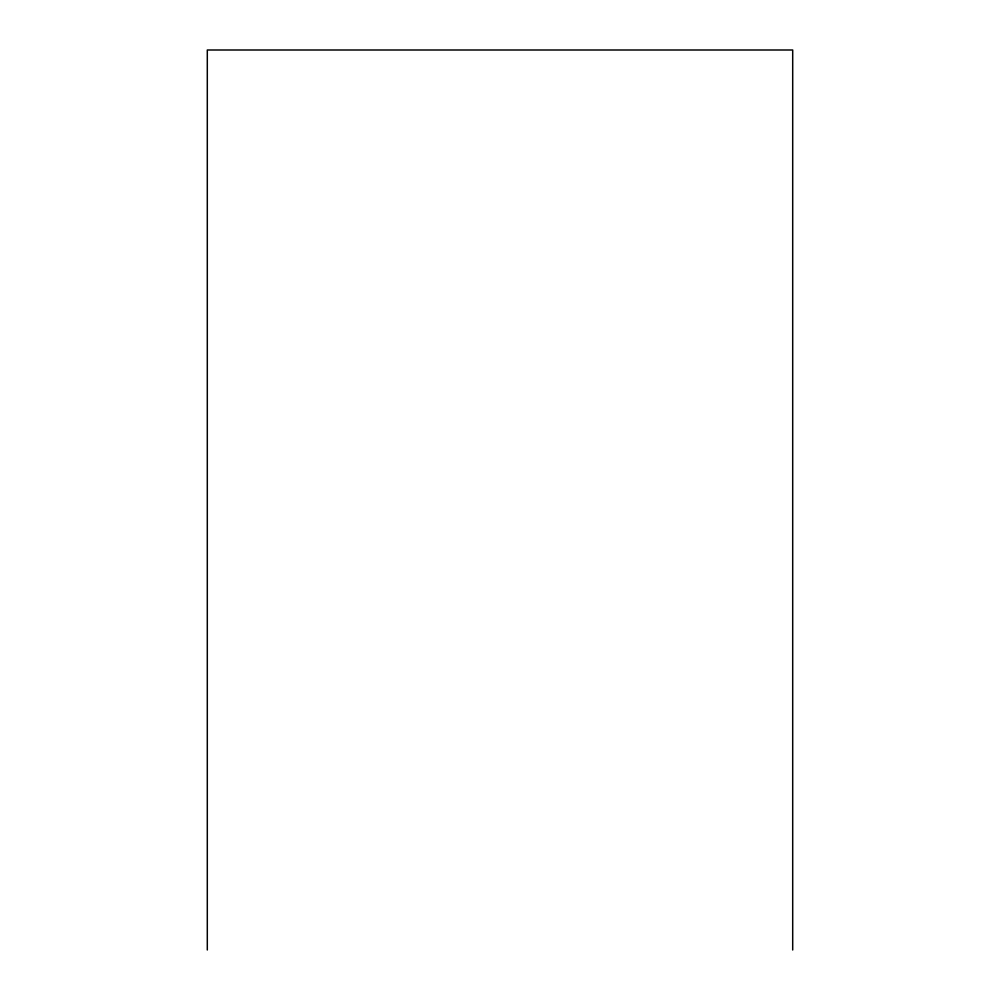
<?xml version="1.0" encoding="UTF-8"?>
<svg xmlns="http://www.w3.org/2000/svg" width="1000" height="1000" viewBox="0 0 1000 1000"><rect width="100%" height="100%" fill="white"/><g stroke="black" fill="none" stroke-linecap="round" stroke-linejoin="round"><path stroke-width="1.5" d="M792.7 950L792.7 50L207.3 50L207.3 950"/></g></svg>
